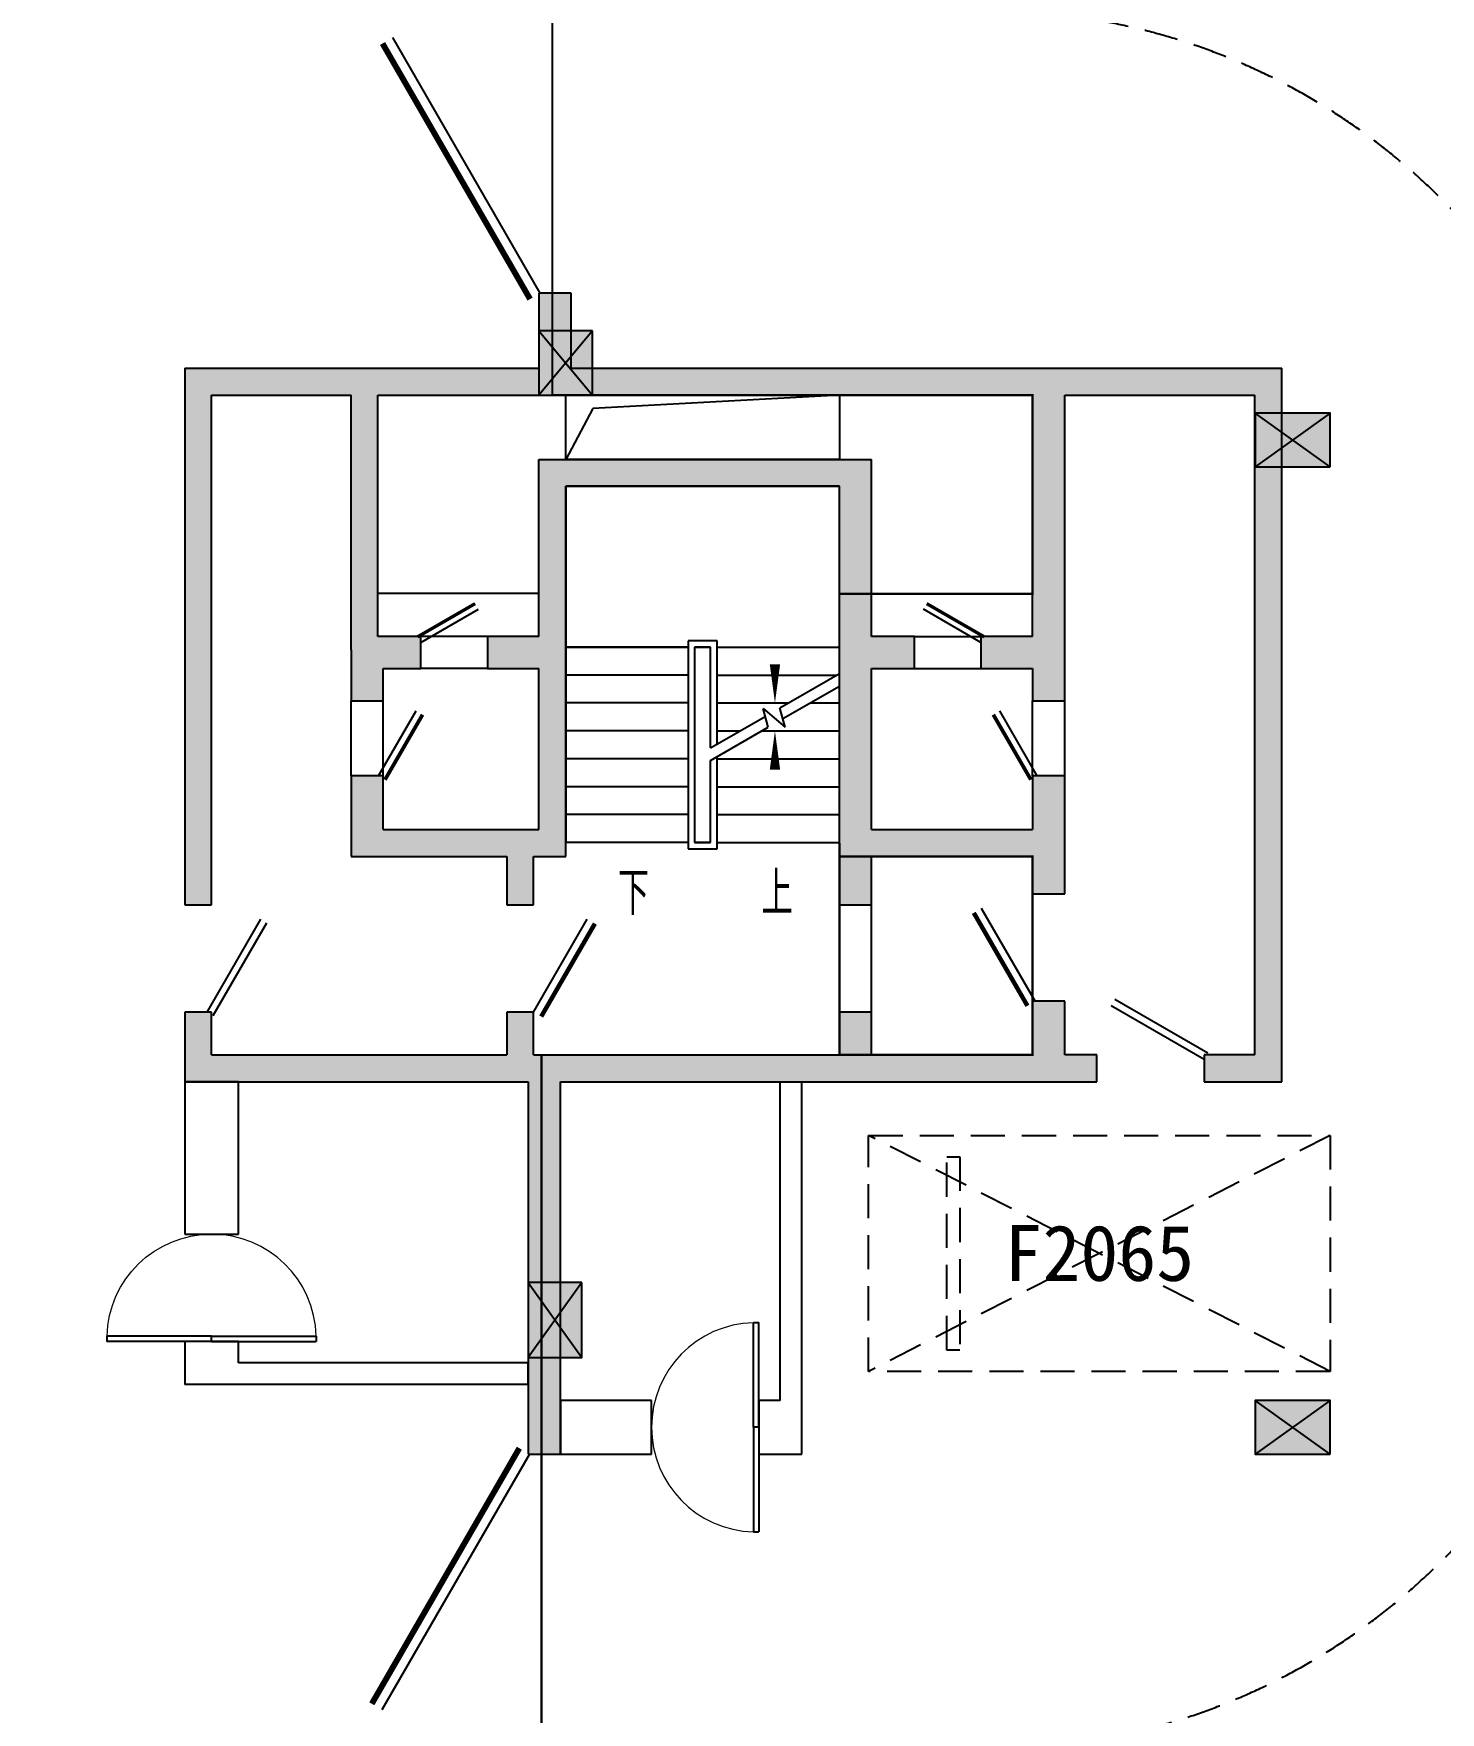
# Model space of a CAD drawing. Header units: millimetres. Extents: x 251690 to 518990, y -633409 to -276709.
# Drawn here: x 372691 to 385802, y -334357 to -318712 of the extents above; entities that cross this region are included whole.
import ezdxf
from ezdxf.enums import TextEntityAlignment as Align

# ---------------------------------------------------------------- set-up
doc = ezdxf.new("R2010")
doc.units = ezdxf.units.MM
doc.header["$LTSCALE"] = 100
for name, pattern in [('A6-DK-B2F$0$$0$HIDDEN2', [4.7625, 3.175, -1.5875]), ('A6-DK-B2F$0$HIDDEN2', [4.7625, 3.175, -1.5875]), ('A6-DK-renfang-B2F$0$DASHED', [19.05, 12.7, -6.35])]:
    doc.linetypes.add(name, pattern=pattern)
for name, color, linetype in [('A-DIMS-INSD', 3, 'Continuous'), ('A-TITLE', 222, 'Continuous'), ('A6-DK-B2F$0$$0$A-PRKG', 175, 'A6-DK-B2F$0$$0$HIDDEN2'), ('A6-DK-B2F$0$A-PRKG', 175, 'A6-DK-B2F$0$HIDDEN2'), ('A6-DK-B2F$0$A-TRACK', 77, 'A6-DK-B2F$0$HIDDEN2'), ('A6-DK-renfang-B2F$0$-ACO-LINE', 137, 'Continuous'), ('A6-DK-renfang-B2F$0$-ACO-TTLB', 153, 'Continuous'), ('A6-DK-renfang-B2F$0$A-DIMS-INSD', 3, 'Continuous'), ('A6-DK-renfang-B2F$0$DIM_SYMB', 3, 'Continuous'), ('A6-DK-renfang-B2F$0$PUB_HATCH', 8, 'Continuous'), ('A6-DK-renfang-B2F$0$PUB_TEXT', 3, 'Continuous'), ('A6-DK-renfang-B2F$0$STAIR', 2, 'Continuous'), ('A6-DK-renfang-B2F$0$WALL', 9, 'Continuous'), ('A6-DK-renfang-B2F$0$WALL-MOVE', 6, 'Continuous'), ('A6-DK-renfang-B2F$0$WINDOW', 4, 'Continuous'), ('A6-W-B2$0$S-WALL-S', 4, 'Continuous'), ('A6-W-B2-BH$0$S-HATCH-S', 252, 'Continuous'), ('xref(dwg引用图层)', 7, 'Continuous')]:
    doc.layers.add(name, color=color, linetype=linetype)
doc.layers.add('A6-W-B2$0$S-EDIT', color=241, linetype='Continuous', plot=False)
doc.styles.add('A6-DK-renfang-B2F$0$_TCH_DIM', font='SIMPLEX', dxfattribs={"bigfont": 'GBCBIG'})
doc.styles.add('华文细黑', font='STXIHEI.TTF')

# ---------------------------------------------------------------- blocks, each defined once
blk = doc.blocks.new('A6-W-B2$0$Z-1')
at = {"layer": 'A-DIMS-INSD'}
h = blk.add_hatch(color=252, dxfattribs=at)
h.dxf.hatch_style = 1
h.paths.add_polyline_path([(91833, 54651), (91833, 54151), (92533, 54151), (92533, 54651)])
at = {"layer": 'A6-W-B2$0$S-EDIT'}
for p, q in [((91833, 54151), (92533, 54651)), ((91833, 54651), (92533, 54151))]:
    blk.add_line(p, q, dxfattribs=at)
at = {"layer": 'A6-W-B2$0$S-WALL-S', "color": 0, "linetype": 'ByBlock', "lineweight": -2}
blk.add_lwpolyline([(91833, 54651), (91833, 54151), (92533, 54151), (92533, 54651), (91833, 54651)], dxfattribs=at)
blk = doc.blocks.new('A6-W-B2$0$Z-2')
at = {"layer": 'A-DIMS-INSD'}
h = blk.add_hatch(color=252, dxfattribs=at)
h.dxf.hatch_style = 1
h.paths.add_polyline_path([(73369, 44139), (72869, 44139), (72869, 43539), (73369, 43539)])
at = {"layer": 'A6-W-B2$0$S-EDIT'}
for p, q in [((72869, 44139), (73369, 43539)), ((73369, 44139), (72869, 43539))]:
    blk.add_line(p, q, dxfattribs=at)
at = {"layer": 'A6-W-B2$0$S-WALL-S', "color": 0, "linetype": 'ByBlock', "lineweight": -2}
blk.add_lwpolyline([(73369, 44139), (72869, 44139), (72869, 43539), (73369, 43539), (73369, 44139)], dxfattribs=at)
blk = doc.blocks.new('A6-W-B2', base_point=(85957, 40190))
at = {"layer": 'A6-W-B2$0$S-WALL-S'}
blk.add_blockref('A6-W-B2$0$Z-2', (90488, 274570), dxfattribs=at)
for p, rotation in [((262564, 372091), 180), ((109106, 401673, 0), 270), ((262564, 362891), 180)]:
    blk.add_blockref('A6-W-B2$0$Z-1', p, dxfattribs=dict(at, rotation=rotation))
blk = doc.blocks.new('A6-W-B2-BH', base_point=(85957, 40190))
at = {"layer": 'A6-W-B2-BH$0$S-HATCH-S'}
h = blk.add_hatch(color=256, dxfattribs=at)
h.dxf.hatch_style = 2
h.paths.add_polyline_path([(123802, 144405), (123302, 144405), (123302, 143905), (123802, 143905)], flags=0)
edge = h.paths.add_edge_path(flags=16)
edge.add_line((123302, 144405), (123802, 143905))
edge = h.paths.add_edge_path(flags=17)
edge.add_line((123802, 144405), (123302, 143905))
h.paths.add_polyline_path([(120402, 145695), (119902, 145695), (119902, 145195), (120402, 145195)], flags=0)
edge = h.paths.add_edge_path(flags=17)
edge.add_line((119902, 145695), (120402, 145195))
edge = h.paths.add_edge_path(flags=17)
edge.add_line((120402, 145695), (119902, 145195))
h.paths.add_polyline_path([(130007, 149890), (130507, 149890), (130507, 150490), (130007, 150490)])
edge = h.paths.add_edge_path(flags=16)
edge.add_line((130507, 149890), (130007, 150490))
edge = h.paths.add_edge_path(flags=17)
edge.add_line((130007, 149890), (130507, 150490))
h.paths.add_polyline_path([(124407, 149890), (124907, 149890), (124907, 150490), (124407, 150490)], flags=0)
edge = h.paths.add_edge_path(flags=17)
edge.add_line((124907, 149890), (124407, 150490))
edge = h.paths.add_edge_path(flags=17)
edge.add_line((124407, 149890), (124907, 150490))
h.paths.add_polyline_path([(118807, 149890), (119307, 149890), (119307, 150490), (118807, 150490)], flags=0)
edge = h.paths.add_edge_path(flags=17)
edge.add_line((119307, 149890), (118807, 150490))
edge = h.paths.add_edge_path(flags=17)
edge.add_line((118807, 149890), (119307, 150490))
h.paths.add_polyline_path([(112207, 149890), (112707, 149890), (112707, 150490), (112207, 150490)], flags=0)
edge = h.paths.add_edge_path(flags=17)
edge.add_line((112707, 149890), (112207, 150490))
edge = h.paths.add_edge_path(flags=17)
edge.add_line((112207, 149890), (112707, 150490))
h.paths.add_polyline_path([(108207, 149890), (108707, 149890), (108707, 150490), (108207, 150490)], flags=0)
edge = h.paths.add_edge_path(flags=17)
edge.add_line((108707, 149890), (108207, 150490))
edge = h.paths.add_edge_path(flags=17)
edge.add_line((108207, 149890), (108707, 150490))
h.paths.add_polyline_path([(100107, 149890), (100607, 149890), (100607, 150490), (100107, 150490)], flags=0)
edge = h.paths.add_edge_path(flags=17)
edge.add_line((100607, 149890), (100107, 150490))
edge = h.paths.add_edge_path(flags=17)
edge.add_line((100107, 149890), (100607, 150490))
h.paths.add_polyline_path([(130007, 145890), (130507, 145890), (130507, 146490), (130007, 146490)], flags=0)
edge = h.paths.add_edge_path(flags=17)
edge.add_line((130507, 145890), (130007, 146490))
edge = h.paths.add_edge_path(flags=17)
edge.add_line((130007, 145890), (130507, 146490))
h.paths.add_polyline_path([(129257, 140140), (129257, 140640), (128657, 140640), (128657, 140140)], flags=0)
edge = h.paths.add_edge_path(flags=17)
edge.add_line((129257, 140640), (128657, 140140))
edge = h.paths.add_edge_path(flags=17)
edge.add_line((129257, 140140), (128657, 140640))
h.paths.add_polyline_path([(129557, 133640), (129557, 134140), (128957, 134140), (128957, 133640)], flags=0)
edge = h.paths.add_edge_path(flags=17)
edge.add_line((129557, 134140), (128957, 133640))
edge = h.paths.add_edge_path(flags=17)
edge.add_line((129557, 133640), (128957, 134140))
h.paths.add_polyline_path([(130507, 158590), (130007, 158590), (130007, 157890), (130507, 157890)])
edge = h.paths.add_edge_path(flags=16)
edge.add_line((130007, 158590), (130507, 157890))
edge = h.paths.add_edge_path(flags=17)
edge.add_line((130507, 158590), (130007, 157890))
h.paths.add_polyline_path([(122407, 158590), (121907, 158590), (121907, 157890), (122407, 157890)])
edge = h.paths.add_edge_path(flags=16)
edge.add_line((121907, 158590), (122407, 157890))
edge = h.paths.add_edge_path(flags=17)
edge.add_line((122407, 158590), (121907, 157890))
h.paths.add_polyline_path([(114307, 158590), (113807, 158590), (113807, 157890), (114307, 157890)])
edge = h.paths.add_edge_path(flags=16)
edge.add_line((113807, 158590), (114307, 157890))
edge = h.paths.add_edge_path(flags=17)
edge.add_line((114307, 158590), (113807, 157890))
h.paths.add_polyline_path([(108707, 158590), (108207, 158590), (108207, 157890), (108707, 157890)])
edge = h.paths.add_edge_path(flags=16)
edge.add_line((108207, 158590), (108707, 157890))
edge = h.paths.add_edge_path(flags=17)
edge.add_line((108707, 158590), (108207, 157890))
h.paths.add_polyline_path([(103107, 158590), (102607, 158590), (102607, 157890), (103107, 157890)])
edge = h.paths.add_edge_path(flags=16)
edge.add_line((102607, 158590), (103107, 157890))
edge = h.paths.add_edge_path(flags=17)
edge.add_line((103107, 158590), (102607, 157890))
h.paths.add_polyline_path([(103107, 178340), (102607, 178340), (102607, 177640), (103107, 177640)])
edge = h.paths.add_edge_path(flags=16)
edge.add_line((102607, 178340), (103107, 177640))
edge = h.paths.add_edge_path(flags=17)
edge.add_line((103107, 178340), (102607, 177640))
h.paths.add_polyline_path([(130507, 167890), (129907, 167890), (129907, 167190), (130507, 167190)], flags=0)
edge = h.paths.add_edge_path(flags=16)
edge.add_line((129907, 167890), (130507, 167190))
edge = h.paths.add_edge_path(flags=17)
edge.add_line((130507, 167890), (129907, 167190))
h.paths.add_polyline_path([(122407, 167890), (121807, 167890), (121807, 167190), (122407, 167190)], flags=0)
edge = h.paths.add_edge_path()
edge.add_line((121807, 167890), (122407, 167190))
edge = h.paths.add_edge_path(flags=16)
edge.add_line((122407, 167890), (121807, 167190))
h.paths.add_polyline_path([(130507, 178340), (130007, 178340), (130007, 177640), (130507, 177640)])
edge = h.paths.add_edge_path(flags=16)
edge.add_line((130007, 178340), (130507, 177640))
edge = h.paths.add_edge_path(flags=17)
edge.add_line((130507, 178340), (130007, 177640))
h.paths.add_polyline_path([(122407, 178340), (121907, 178340), (121907, 177640), (122407, 177640)])
edge = h.paths.add_edge_path(flags=16)
edge.add_line((121907, 178340), (122407, 177640))
edge = h.paths.add_edge_path(flags=17)
edge.add_line((122407, 178340), (121907, 177640))
h.paths.add_polyline_path([(130007, 185690), (130507, 185690), (130507, 186290), (130007, 186290)], flags=0)
edge = h.paths.add_edge_path(flags=17)
edge.add_line((130507, 185690), (130007, 186290))
edge = h.paths.add_edge_path(flags=17)
edge.add_line((130007, 185690), (130507, 186290))
h.paths.add_polyline_path([(121907, 185677), (122407, 185677), (122407, 186277), (121907, 186277)], flags=0)
edge = h.paths.add_edge_path(flags=17)
edge.add_line((122407, 185677), (121907, 186277))
edge = h.paths.add_edge_path(flags=17)
edge.add_line((121907, 185677), (122407, 186277))
h.paths.add_polyline_path([(115107, 185690), (115607, 185690), (115607, 186290), (115107, 186290)], flags=0)
edge = h.paths.add_edge_path(flags=16)
edge.add_line((115607, 185690), (115107, 186290))
edge = h.paths.add_edge_path(flags=17)
edge.add_line((115107, 185690), (115607, 186290))
h.paths.add_polyline_path([(108207, 185690), (108707, 185690), (108707, 186290), (108207, 186290)], flags=0)
edge = h.paths.add_edge_path(flags=16)
edge.add_line((108707, 185690), (108207, 186290))
edge = h.paths.add_edge_path(flags=17)
edge.add_line((108207, 185690), (108707, 186290))
h.paths.add_polyline_path([(101507, 185690), (102007, 185690), (102007, 186290), (101507, 186290)], flags=0)
edge = h.paths.add_edge_path(flags=16)
edge.add_line((102007, 185690), (101507, 186290))
edge = h.paths.add_edge_path(flags=17)
edge.add_line((101507, 185690), (102007, 186290))
h.paths.add_polyline_path([(113807, 177690), (114307, 177690), (114307, 178290), (113807, 178290)], flags=0)
edge = h.paths.add_edge_path(flags=17)
edge.add_line((114307, 177690), (113807, 178290))
edge = h.paths.add_edge_path(flags=17)
edge.add_line((113807, 177690), (114307, 178290))
h.paths.add_polyline_path([(108207, 177690), (108707, 177690), (108707, 178290), (108207, 178290)])
edge = h.paths.add_edge_path(flags=16)
edge.add_line((108707, 177690), (108207, 178290))
edge = h.paths.add_edge_path(flags=17)
edge.add_line((108207, 177690), (108707, 178290))
h.paths.add_polyline_path([(130507, 174340), (130007, 174340), (130007, 173640), (130507, 173640)])
edge = h.paths.add_edge_path(flags=16)
edge.add_line((130007, 174340), (130507, 173640))
edge = h.paths.add_edge_path(flags=17)
edge.add_line((130507, 174340), (130007, 173640))
h.paths.add_polyline_path([(122407, 174340), (121907, 174340), (121907, 173640), (122407, 173640)])
edge = h.paths.add_edge_path(flags=16)
edge.add_line((121907, 174340), (122407, 173640))
edge = h.paths.add_edge_path(flags=17)
edge.add_line((122407, 174340), (121907, 173640))
h.paths.add_polyline_path([(114307, 174340), (113807, 174340), (113807, 173640), (114307, 173640)])
edge = h.paths.add_edge_path(flags=16)
edge.add_line((113807, 174340), (114307, 173640))
edge = h.paths.add_edge_path(flags=17)
edge.add_line((114307, 174340), (113807, 173640))
h.paths.add_polyline_path([(108707, 174340), (108207, 174340), (108207, 173640), (108707, 173640)])
edge = h.paths.add_edge_path(flags=16)
edge.add_line((108207, 174340), (108707, 173640))
edge = h.paths.add_edge_path(flags=17)
edge.add_line((108707, 174340), (108207, 173640))
h.paths.add_polyline_path([(103107, 174340), (102607, 174340), (102607, 173640), (103107, 173640)])
edge = h.paths.add_edge_path(flags=16)
edge.add_line((102607, 174340), (103107, 173640))
edge = h.paths.add_edge_path(flags=17)
edge.add_line((103107, 174340), (102607, 173640))
h.paths.add_polyline_path([(114307, 167890), (113807, 167890), (113807, 167190), (114307, 167190)])
edge = h.paths.add_edge_path(flags=0)
edge.add_line((113807, 167890), (114307, 167190))
edge = h.paths.add_edge_path(flags=16)
edge.add_line((114307, 167890), (113807, 167190))
h.paths.add_polyline_path([(108707, 167890), (108207, 167890), (108207, 167190), (108707, 167190)])
edge = h.paths.add_edge_path(flags=0)
edge.add_line((108207, 167890), (108707, 167190))
edge = h.paths.add_edge_path(flags=16)
edge.add_line((108707, 167890), (108207, 167190))
h.paths.add_polyline_path([(103107, 167890), (102607, 167890), (102607, 167190), (103107, 167190)])
edge = h.paths.add_edge_path(flags=0)
edge.add_line((102607, 167890), (103107, 167190))
edge = h.paths.add_edge_path(flags=16)
edge.add_line((103107, 167890), (102607, 167190))
h.paths.add_polyline_path([(122637, 198005), (122137, 198005), (122137, 197505), (122637, 197505)])
edge = h.paths.add_edge_path(flags=16)
edge.add_line((122137, 198005), (122637, 197505))
edge = h.paths.add_edge_path(flags=17)
edge.add_line((122637, 198005), (122137, 197505))
h.paths.add_polyline_path([(123387, 190765), (122887, 190765), (122887, 190265), (123387, 190265)])
edge = h.paths.add_edge_path(flags=16)
edge.add_line((122887, 190765), (123387, 190265))
edge = h.paths.add_edge_path(flags=17)
edge.add_line((123387, 190765), (122887, 190265))
h.paths.add_polyline_path([(116527, 189915), (116027, 189915), (116027, 189415), (116527, 189415)])
edge = h.paths.add_edge_path(flags=16)
edge.add_line((116027, 189915), (116527, 189415))
edge = h.paths.add_edge_path(flags=17)
edge.add_line((116527, 189915), (116027, 189415))
h.paths.add_polyline_path([(130507, 191590), (130007, 191590), (130007, 190890), (130507, 190890)])
edge = h.paths.add_edge_path(flags=16)
edge.add_line((130007, 191590), (130507, 190890))
edge = h.paths.add_edge_path(flags=17)
edge.add_line((130507, 191590), (130007, 190890))
h.paths.add_polyline_path([(113447, 202315), (112947, 202315), (112947, 201815), (113447, 201815)])
edge = h.paths.add_edge_path(flags=16)
edge.add_line((112947, 202315), (113447, 201815))
edge = h.paths.add_edge_path(flags=17)
edge.add_line((113447, 202315), (112947, 201815))
h.paths.add_polyline_path([(99107, 202090), (99607, 202090), (99607, 202690), (99107, 202690)])
edge = h.paths.add_edge_path(flags=16)
edge.add_line((99607, 202090), (99107, 202690))
edge = h.paths.add_edge_path(flags=17)
edge.add_line((99107, 202090), (99607, 202690))
h.paths.add_polyline_path([(107557, 202090), (108057, 202090), (108057, 202690), (107557, 202690)])
edge = h.paths.add_edge_path(flags=16)
edge.add_line((108057, 202090), (107557, 202690))
edge = h.paths.add_edge_path(flags=17)
edge.add_line((107557, 202090), (108057, 202690))
h.paths.add_polyline_path([(97807, 209090), (97807, 209590), (97107, 209590), (97107, 209090)], flags=0)
edge = h.paths.add_edge_path(flags=16)
edge.add_line((97807, 209590), (97107, 209090))
edge = h.paths.add_edge_path(flags=17)
edge.add_line((97807, 209090), (97107, 209590))
h.paths.add_polyline_path([(105807, 209090), (105807, 209590), (105107, 209590), (105107, 209090)], flags=0)
edge = h.paths.add_edge_path(flags=16)
edge.add_line((105807, 209590), (105107, 209090))
edge = h.paths.add_edge_path(flags=17)
edge.add_line((105807, 209090), (105107, 209590))
h.paths.add_polyline_path([(113907, 209090), (113907, 209590), (113207, 209590), (113207, 209090)], flags=0)
edge = h.paths.add_edge_path(flags=16)
edge.add_line((113907, 209590), (113207, 209090))
edge = h.paths.add_edge_path(flags=17)
edge.add_line((113907, 209090), (113207, 209590))
h.paths.add_polyline_path([(130007, 209090), (130007, 209590), (129307, 209590), (129307, 209090)], flags=0)
edge = h.paths.add_edge_path(flags=17)
edge.add_line((130007, 209590), (129307, 209090))
edge = h.paths.add_edge_path(flags=17)
edge.add_line((130007, 209090), (129307, 209590))
h.paths.add_polyline_path([(121907, 209090), (121907, 209590), (121207, 209590), (121207, 209090)], flags=0)
edge = h.paths.add_edge_path(flags=16)
edge.add_line((121907, 209590), (121207, 209090))
edge = h.paths.add_edge_path(flags=17)
edge.add_line((121907, 209090), (121207, 209590))
h.paths.add_polyline_path([(121907, 200990), (121907, 201490), (121207, 201490), (121207, 200990)], flags=0)
edge = h.paths.add_edge_path(flags=16)
edge.add_line((121907, 201490), (121207, 200990))
edge = h.paths.add_edge_path(flags=17)
edge.add_line((121907, 200990), (121207, 201490))
h.paths.add_polyline_path([(130007, 200990), (130007, 201490), (129307, 201490), (129307, 200990)], flags=0)
edge = h.paths.add_edge_path(flags=17)
edge.add_line((130007, 201490), (129307, 200990))
edge = h.paths.add_edge_path(flags=17)
edge.add_line((130007, 200990), (129307, 201490))
h.paths.add_polyline_path([(97807, 225290), (97807, 225790), (97107, 225790), (97107, 225290)], flags=0)
edge = h.paths.add_edge_path(flags=16)
edge.add_line((97807, 225790), (97107, 225290))
edge = h.paths.add_edge_path(flags=17)
edge.add_line((97807, 225290), (97107, 225790))
h.paths.add_polyline_path([(105807, 225290), (105807, 225790), (105107, 225790), (105107, 225290)], flags=0)
edge = h.paths.add_edge_path(flags=16)
edge.add_line((105807, 225790), (105107, 225290))
edge = h.paths.add_edge_path(flags=17)
edge.add_line((105807, 225290), (105107, 225790))
h.paths.add_polyline_path([(113907, 225290), (113907, 225790), (113207, 225790), (113207, 225290)], flags=0)
edge = h.paths.add_edge_path(flags=16)
edge.add_line((113907, 225790), (113207, 225290))
edge = h.paths.add_edge_path(flags=17)
edge.add_line((113907, 225290), (113207, 225790))
h.paths.add_polyline_path([(130007, 225290), (130007, 225790), (129307, 225790), (129307, 225290)], flags=0)
edge = h.paths.add_edge_path(flags=17)
edge.add_line((130007, 225790), (129307, 225290))
edge = h.paths.add_edge_path(flags=17)
edge.add_line((130007, 225290), (129307, 225790))
h.paths.add_polyline_path([(121907, 225290), (121907, 225790), (121207, 225790), (121207, 225290)], flags=0)
edge = h.paths.add_edge_path(flags=16)
edge.add_line((121907, 225790), (121207, 225290))
edge = h.paths.add_edge_path(flags=17)
edge.add_line((121907, 225290), (121207, 225790))
h.paths.add_polyline_path([(97807, 217190), (97807, 217690), (97107, 217690), (97107, 217190)], flags=0)
edge = h.paths.add_edge_path(flags=16)
edge.add_line((97807, 217690), (97107, 217190))
edge = h.paths.add_edge_path(flags=17)
edge.add_line((97807, 217190), (97107, 217690))
h.paths.add_polyline_path([(105807, 217190), (105807, 217690), (105107, 217690), (105107, 217190)], flags=0)
edge = h.paths.add_edge_path(flags=16)
edge.add_line((105807, 217690), (105107, 217190))
edge = h.paths.add_edge_path(flags=17)
edge.add_line((105807, 217190), (105107, 217690))
h.paths.add_polyline_path([(113907, 217190), (113907, 217690), (113207, 217690), (113207, 217190)], flags=0)
edge = h.paths.add_edge_path(flags=17)
edge.add_line((113907, 217690), (113207, 217190))
edge = h.paths.add_edge_path(flags=17)
edge.add_line((113907, 217190), (113207, 217690))
h.paths.add_polyline_path([(130007, 217190), (130007, 217690), (129307, 217690), (129307, 217190)], flags=0)
edge = h.paths.add_edge_path(flags=17)
edge.add_line((130007, 217690), (129307, 217190))
edge = h.paths.add_edge_path(flags=17)
edge.add_line((130007, 217190), (129307, 217690))
h.paths.add_polyline_path([(121907, 217190), (121907, 217690), (121207, 217690), (121207, 217190)], flags=0)
edge = h.paths.add_edge_path(flags=16)
edge.add_line((121907, 217690), (121207, 217190))
edge = h.paths.add_edge_path(flags=17)
edge.add_line((121907, 217190), (121207, 217690))
h.paths.add_polyline_path([(122792, 241345), (122292, 241345), (122292, 240845), (122792, 240845)], flags=0)
edge = h.paths.add_edge_path(flags=16)
edge.add_line((122292, 241345), (122792, 240845))
edge = h.paths.add_edge_path(flags=17)
edge.add_line((122792, 241345), (122292, 240845))
h.paths.add_polyline_path([(113042, 241345), (112542, 241345), (112542, 240845), (113042, 240845)], flags=0)
edge = h.paths.add_edge_path(flags=16)
edge.add_line((112542, 241345), (113042, 240845))
edge = h.paths.add_edge_path(flags=17)
edge.add_line((113042, 241345), (112542, 240845))
h.paths.add_polyline_path([(106162, 241345), (105662, 241345), (105662, 240845), (106162, 240845)], flags=0)
edge = h.paths.add_edge_path(flags=16)
edge.add_line((105662, 241345), (106162, 240845))
edge = h.paths.add_edge_path(flags=17)
edge.add_line((106162, 241345), (105662, 240845))
h.paths.add_polyline_path([(96412, 241345), (95912, 241345), (95912, 240845), (96412, 240845)], flags=0)
edge = h.paths.add_edge_path(flags=16)
edge.add_line((95912, 241345), (96412, 240845))
edge = h.paths.add_edge_path(flags=17)
edge.add_line((96412, 241345), (95912, 240845))
h.paths.add_polyline_path([(97807, 233390), (97807, 233890), (97107, 233890), (97107, 233390)], flags=0)
edge = h.paths.add_edge_path(flags=16)
edge.add_line((97807, 233890), (97107, 233390))
edge = h.paths.add_edge_path(flags=17)
edge.add_line((97807, 233390), (97107, 233890))
h.paths.add_polyline_path([(105807, 233390), (105807, 233890), (105107, 233890), (105107, 233390)], flags=0)
edge = h.paths.add_edge_path(flags=16)
edge.add_line((105807, 233890), (105107, 233390))
edge = h.paths.add_edge_path(flags=17)
edge.add_line((105807, 233390), (105107, 233890))
h.paths.add_polyline_path([(113907, 233390), (113907, 233890), (113207, 233890), (113207, 233390)], flags=0)
edge = h.paths.add_edge_path(flags=16)
edge.add_line((113907, 233890), (113207, 233390))
edge = h.paths.add_edge_path(flags=17)
edge.add_line((113907, 233390), (113207, 233890))
h.paths.add_polyline_path([(121907, 233390), (121907, 233890), (121207, 233890), (121207, 233390)], flags=0)
edge = h.paths.add_edge_path(flags=17)
edge.add_line((121907, 233890), (121207, 233390))
edge = h.paths.add_edge_path(flags=17)
edge.add_line((121907, 233390), (121207, 233890))
h.paths.add_polyline_path([(129653, 245275), (129153, 245275), (129153, 244775), (129653, 244775)], flags=0)
edge = h.paths.add_edge_path(flags=17)
edge.add_line((129153, 245275), (129653, 244775))
edge = h.paths.add_edge_path(flags=17)
edge.add_line((129653, 245275), (129153, 244775))
h.paths.add_polyline_path([(129657, 241345), (129157, 241345), (129157, 240845), (129657, 240845)], flags=0)
edge = h.paths.add_edge_path(flags=16)
edge.add_line((129157, 241345), (129657, 240845))
edge = h.paths.add_edge_path(flags=17)
edge.add_line((129657, 241345), (129157, 240845))
h.paths.add_polyline_path([(130007, 233390), (130007, 233890), (129307, 233890), (129307, 233390)])
edge = h.paths.add_edge_path(flags=16)
edge.add_line((130007, 233890), (129307, 233390))
edge = h.paths.add_edge_path(flags=17)
edge.add_line((130007, 233390), (129307, 233890))
h.paths.add_polyline_path([(152807, 231740), (153307, 231740), (153307, 232340), (152807, 232340)])
edge = h.paths.add_edge_path(flags=16)
edge.add_line((153307, 231740), (152807, 232340))
edge = h.paths.add_edge_path(flags=17)
edge.add_line((152807, 231740), (153307, 232340))
h.paths.add_polyline_path([(136107, 250920), (136107, 251420), (135507, 251420), (135507, 250920)])
edge = h.paths.add_edge_path(flags=16)
edge.add_line((136107, 251420), (135507, 250920))
edge = h.paths.add_edge_path(flags=17)
edge.add_line((136107, 250920), (135507, 251420))
h.paths.add_polyline_path([(126217, 308740), (125717, 308740), (125717, 308240), (126217, 308240)])
edge = h.paths.add_edge_path(flags=16)
edge.add_line((125717, 308740), (126217, 308240))
edge = h.paths.add_edge_path(flags=17)
edge.add_line((126217, 308740), (125717, 308240))
h.paths.add_polyline_path([(128007, 313090), (128007, 313590), (127407, 313590), (127407, 313090)], flags=0)
edge = h.paths.add_edge_path(flags=17)
edge.add_line((128007, 313590), (127407, 313090))
edge = h.paths.add_edge_path(flags=17)
edge.add_line((128007, 313090), (127407, 313590))
h.paths.add_polyline_path([(119807, 317940), (119307, 317940), (119307, 317440), (119807, 317440)])
edge = h.paths.add_edge_path(flags=16)
edge.add_line((119307, 317940), (119807, 317440))
edge = h.paths.add_edge_path(flags=17)
edge.add_line((119807, 317940), (119307, 317440))
h.paths.add_polyline_path([(119807, 325940), (119307, 325940), (119307, 325440), (119807, 325440)])
edge = h.paths.add_edge_path(flags=16)
edge.add_line((119307, 325940), (119807, 325440))
edge = h.paths.add_edge_path(flags=17)
edge.add_line((119807, 325940), (119307, 325440))
h.paths.add_polyline_path([(213007, 326040), (212507, 326040), (212507, 325340), (213007, 325340)])
edge = h.paths.add_edge_path(flags=16)
edge.add_line((212507, 326040), (213007, 325340))
edge = h.paths.add_edge_path(flags=17)
edge.add_line((213007, 326040), (212507, 325340))
h.paths.add_polyline_path([(213007, 303640), (212507, 303640), (212507, 303040), (213007, 303040)])
edge = h.paths.add_edge_path(flags=16)
edge.add_line((212507, 303640), (213007, 303040))
edge = h.paths.add_edge_path(flags=17)
edge.add_line((213007, 303640), (212507, 303040))
h.paths.add_polyline_path([(213007, 307840), (212507, 307840), (212507, 307240), (213007, 307240)])
edge = h.paths.add_edge_path(flags=16)
edge.add_line((212507, 307840), (213007, 307240))
edge = h.paths.add_edge_path(flags=17)
edge.add_line((213007, 307840), (212507, 307240))
h.paths.add_polyline_path([(213007, 313940), (212507, 313940), (212507, 313340), (213007, 313340)])
edge = h.paths.add_edge_path(flags=16)
edge.add_line((212507, 313940), (213007, 313340))
edge = h.paths.add_edge_path(flags=17)
edge.add_line((213007, 313940), (212507, 313340))
h.paths.add_polyline_path([(213007, 317990), (212507, 317990), (212507, 317390), (213007, 317390)])
edge = h.paths.add_edge_path(flags=16)
edge.add_line((212507, 317990), (213007, 317390))
edge = h.paths.add_edge_path(flags=17)
edge.add_line((213007, 317990), (212507, 317390))
h.paths.add_polyline_path([(261057, 221800), (260557, 221800), (260557, 221300), (261057, 221300)])
edge = h.paths.add_edge_path(flags=16)
edge.add_line((260557, 221800), (261057, 221300))
edge = h.paths.add_edge_path(flags=17)
edge.add_line((261057, 221800), (260557, 221300))
h.paths.add_polyline_path([(261057, 217640), (260557, 217640), (260557, 217140), (261057, 217140)])
edge = h.paths.add_edge_path(flags=16)
edge.add_line((260557, 217640), (261057, 217140))
edge = h.paths.add_edge_path(flags=17)
edge.add_line((261057, 217640), (260557, 217140))
h.paths.add_polyline_path([(261057, 209640), (260557, 209640), (260557, 209140), (261057, 209140)])
edge = h.paths.add_edge_path(flags=16)
edge.add_line((260557, 209640), (261057, 209140))
edge = h.paths.add_edge_path(flags=17)
edge.add_line((261057, 209640), (260557, 209140))
h.paths.add_polyline_path([(207207, 145540), (207707, 145540), (207707, 146140), (207207, 146140)])
edge = h.paths.add_edge_path(flags=16)
edge.add_line((207707, 145540), (207207, 146140))
edge = h.paths.add_edge_path(flags=17)
edge.add_line((207207, 145540), (207707, 146140))
h.paths.add_polyline_path([(199807, 145540), (200307, 145540), (200307, 146140), (199807, 146140)])
edge = h.paths.add_edge_path(flags=16)
edge.add_line((200307, 145540), (199807, 146140))
edge = h.paths.add_edge_path(flags=17)
edge.add_line((199807, 145540), (200307, 146140))
h.paths.add_polyline_path([(191607, 145540), (192107, 145540), (192107, 146140), (191607, 146140)])
edge = h.paths.add_edge_path(flags=16)
edge.add_line((192107, 145540), (191607, 146140))
edge = h.paths.add_edge_path(flags=17)
edge.add_line((191607, 145540), (192107, 146140))
h.paths.add_polyline_path([(183407, 145540), (183907, 145540), (183907, 146140), (183407, 146140)])
edge = h.paths.add_edge_path(flags=16)
edge.add_line((183907, 145540), (183407, 146140))
edge = h.paths.add_edge_path(flags=17)
edge.add_line((183407, 145540), (183907, 146140))
h.paths.add_polyline_path([(220507, 146140), (220007, 146140), (220007, 145640), (220507, 145640)])
edge = h.paths.add_edge_path(flags=16)
edge.add_line((220007, 146140), (220507, 145640))
edge = h.paths.add_edge_path(flags=17)
edge.add_line((220507, 146140), (220007, 145640))
h.paths.add_polyline_path([(220507, 150440), (220007, 150440), (220007, 149940), (220507, 149940)])
edge = h.paths.add_edge_path(flags=16)
edge.add_line((220007, 150440), (220507, 149940))
edge = h.paths.add_edge_path(flags=17)
edge.add_line((220507, 150440), (220007, 149940))
h.paths.add_polyline_path([(260707, 127440), (260207, 127440), (260207, 126940), (260707, 126940)])
edge = h.paths.add_edge_path(flags=16)
edge.add_line((260207, 127440), (260707, 126940))
edge = h.paths.add_edge_path(flags=17)
edge.add_line((260707, 127440), (260207, 126940))
h.paths.add_polyline_path([(260707, 119540), (260207, 119540), (260207, 119040), (260707, 119040)])
edge = h.paths.add_edge_path(flags=16)
edge.add_line((260207, 119540), (260707, 119040))
edge = h.paths.add_edge_path(flags=17)
edge.add_line((260707, 119540), (260207, 119040))
h.paths.add_polyline_path([(260707, 111440), (260207, 111440), (260207, 110940), (260707, 110940)])
edge = h.paths.add_edge_path(flags=16)
edge.add_line((260207, 111440), (260707, 110940))
edge = h.paths.add_edge_path(flags=17)
edge.add_line((260707, 111440), (260207, 110940))
h.paths.add_polyline_path([(260707, 101920), (260207, 101920), (260207, 101420), (260707, 101420)])
edge = h.paths.add_edge_path(flags=16)
edge.add_line((260207, 101920), (260707, 101420))
edge = h.paths.add_edge_path(flags=17)
edge.add_line((260707, 101920), (260207, 101420))
h.paths.add_polyline_path([(227657, 96520), (227157, 96520), (227157, 95820), (227657, 95820)])
edge = h.paths.add_edge_path(flags=16)
edge.add_line((227157, 96520), (227657, 95820))
edge = h.paths.add_edge_path(flags=17)
edge.add_line((227657, 96520), (227157, 95820))
edge = h.paths.add_edge_path()
edge.add_line((92957, 202065), (92957, 240845))
edge.add_line((92957, 240845), (93307, 240845))
edge.add_line((93307, 240845), (93307, 202065))
edge.add_line((93307, 202065), (93007, 202065))
blk = doc.blocks.new('A6-DK-renfang-B2F$0$fecrfpmmt212')
at = {"layer": 'A6-DK-renfang-B2F$0$PUB_HATCH'}
for points in [[(1020463, -674817), (1020463, -674118), (1020163, -674118), (1020163, -674817), (1020305, -674901)], [(1016863, -674817), (1017113, -675067), (1018413, -675067), (1018538, -674984), (1018538, -674817)], [(1018538, -674984), (1018663, -675067), (1020288, -675067), (1020305, -674901), (1020163, -674817), (1018538, -674817)], [(1020305, -674901), (1020288, -675067), (1024763, -675067), (1024905, -674984), (1024888, -674817), (1020463, -674817)], [(1024905, -674984), (1025063, -675067), (1026836, -675067), (1027086, -674817), (1024888, -674817)], [(1020247, -677459), (1020413, -677442), (1020413, -675917), (1020163, -675667), (1020163, -677317)], [(1020163, -675667), (1020413, -675917), (1022963, -675917), (1023263, -675667)], [(1023163, -677476), (1023263, -677317), (1023263, -675667), (1022963, -675917), (1022963, -677492)], [(1020163, -679117), (1020413, -679367), (1020413, -677442), (1020247, -677459), (1020163, -677617)], [(1023163, -679242), (1023263, -679117), (1023263, -677617), (1023163, -677476), (1022963, -677492), (1022963, -679242)], [(1019863, -679367), (1019863, -679817), (1020113, -679817), (1020113, -679367), (1019988, -679284)], [(1022963, -679242), (1022963, -679818), (1023263, -679818), (1023263, -679367), (1023163, -679242)], [(1020113, -681217), (1020113, -680817), (1019863, -680817), (1019863, -681217), (1019988, -681301)], [(1023263, -681217), (1023263, -680818), (1022963, -680818), (1022963, -681217), (1023105, -681301)], [(1017113, -681217), (1016863, -681467), (1019988, -681467), (1019988, -681301), (1019863, -681217)], [(1019988, -681301), (1019988, -681467), (1020063, -681467), (1020205, -681384), (1020188, -681217), (1020113, -681217)], [(1020205, -681384), (1020363, -681467), (1023088, -681467), (1023105, -681301), (1022963, -681217), (1020188, -681217)], [(1023105, -681301), (1023088, -681467), (1024888, -681467), (1024905, -681301), (1024763, -681217), (1023263, -681217)], [(1024888, -681467), (1025363, -681467), (1025363, -681217), (1025063, -681217), (1024905, -681301)], [(1026836, -681217), (1026363, -681217), (1026363, -681467), (1027086, -681467)], [(1020063, -681467), (1020063, -684937), (1020363, -684937), (1020363, -681467), (1020205, -681384)]]:
    blk.add_hatch(color=256, dxfattribs=at).paths.add_polyline_path(points)
at = {"layer": 'A6-DK-renfang-B2F$0$PUB_HATCH', "linetype": 'ByBlock'}
for points in [[(1016863, -674817), (1016863, -679817), (1017113, -679817), (1017113, -675067)], [(1026836, -681217), (1027086, -681467), (1027086, -674817), (1026836, -675067)], [(1018597, -677459), (1018663, -677317), (1018663, -675067), (1018538, -674984), (1018413, -675067), (1018413, -677442)], [(1024863, -677476), (1025063, -677492), (1025063, -675067), (1024905, -674984), (1024763, -675067), (1024763, -677317)], [(1018413, -677442), (1018413, -677917), (1018713, -677917), (1018713, -677617), (1018597, -677459)], [(1018713, -677617), (1019063, -677617), (1019063, -677317), (1018663, -677317), (1018597, -677459)], [(1020163, -677317), (1019683, -677317), (1019683, -677617), (1020163, -677617), (1020247, -677459)], [(1023263, -677617), (1023663, -677617), (1023663, -677317), (1023263, -677317), (1023163, -677476)], [(1024763, -677317), (1024283, -677317), (1024283, -677617), (1024763, -677617), (1024863, -677476)], [(1024763, -677617), (1024763, -677917), (1025063, -677917), (1025063, -677492), (1024863, -677476)], [(1018713, -679117), (1018713, -678617), (1018413, -678617), (1018413, -679367)], [(1025063, -679242), (1025063, -678617), (1024763, -678617), (1024763, -679117), (1024863, -679242)], [(1018713, -679117), (1018413, -679367), (1019863, -679367), (1019988, -679284), (1019988, -679117)], [(1019988, -679284), (1020113, -679367), (1020413, -679367), (1020163, -679117), (1019988, -679117)], [(1023163, -679242), (1023263, -679367), (1024763, -679367), (1024863, -679242), (1024763, -679117), (1023263, -679117)], [(1024763, -679367), (1024763, -679717), (1025063, -679717), (1025063, -679242), (1024863, -679242)], [(1025063, -681217), (1025063, -680717), (1024763, -680717), (1024763, -681217), (1024905, -681301)], [(1017113, -681217), (1017113, -680817), (1016863, -680817), (1016863, -681467)]]:
    blk.add_hatch(color=256, dxfattribs=at).paths.add_polyline_path(points)
at = {"color": 0}
for p, q in [((1020176, -674118), (1018801, -671736)), ((1018668, -678617), (1019018, -678011)), ((1024808, -678617), (1024458, -678011)), ((1017072, -680817), (1017572, -679951)), ((1020113, -680817), (1020613, -679951)), ((1024788, -680717), (1024288, -679851)), ((1017129, -680851), (1017629, -679985)), ((1020076, -684937), (1018701, -687319))]:
    blk.add_line(p, q, dxfattribs=at)
at = {"color": 0, "extrusion": (0, 0, -1)}
for p, q in [((1019063, -677374), (1019600, -677064)), ((1024283, -677374), (1023746, -677064)), ((1026397, -681201), (1025531, -680701)), ((1026363, -681259), (1025497, -680759))]:
    blk.add_line(p, q, dxfattribs=at)
for p, q in [((1022163, -683712), (1022213, -683712)), ((1022163, -684687), (1022163, -683712)), ((1022213, -684687), (1022213, -683712)), ((1017113, -683887), (1017113, -683837)), ((1017113, -683837), (1018088, -683837)), ((1018088, -683837), (1018088, -683887)), ((1017113, -683887), (1018088, -683887)), ((1022213, -684687), (1022163, -684687)), ((1022213, -684687), (1022163, -684687)), ((1022163, -684687), (1022163, -685662)), ((1022213, -684687), (1022213, -685662)), ((1022163, -685662), (1022213, -685662))]:
    blk.add_line(p, q)
at = {"extrusion": (0, 0, -1)}
for p, q in [((1016138, -683837), (1016138, -683887)), ((1017113, -683837), (1016138, -683837)), ((1017113, -683887), (1017113, -683837)), ((1017113, -683887), (1016138, -683887))]:
    blk.add_line(p, q, dxfattribs=at)
at = {"color": 0}
for points, const_width in [([(1020081, -674173), (1018706, -671791)], 55), ([(1018729, -678652), (1019079, -678046)], 35), ([(1024748, -678652), (1024398, -678046)], 35), ([(1024716, -680759), (1024216, -679893)], 41.7), ([(1020185, -680859), (1020685, -679993)], 41.7), ([(1019981, -684882), (1018606, -687264)], 55)]:
    blk.add_lwpolyline(points, dxfattribs=dict(at, const_width=const_width))
at = {"color": 0, "extrusion": (0, 0, -1), "const_width": 31}
for points in [[(-1019032, -677321), (-1019569, -677011)], [(-1024314, -677321), (-1023777, -677011)]]:
    blk.add_lwpolyline(points, dxfattribs=at)
at = {"lineweight": 13, "extrusion": (0, 0, -1)}
blk.add_arc((-1017113, -683862), 975, 1.4693, 90, dxfattribs=at)
at = {"lineweight": 13}
for centre, start, end in [((1017113, -683862), 1.4693, 90), ((1022188, -684687), 91.4693, 180), ((1022188, -684687), 180, 268.5307)]:
    blk.add_arc(centre, 975, start, end, dxfattribs=at)
at = {"layer": 'A6-DK-renfang-B2F$0$-ACO-TTLB', "color": 4}
for p, q in [((1022963, -675067), (1020666, -675192)), ((1020666, -675192), (1020413, -675667))]:
    blk.add_line(p, q, dxfattribs=at)
blk.add_lwpolyline([(1020413, -675067), (1022963, -675067), (1022963, -675667), (1020413, -675667)], close=True, dxfattribs=at)
at = {"layer": 'A6-DK-renfang-B2F$0$-ACO-TTLB', "color": 3}
blk.add_lwpolyline([(1022963, -679367), (1024763, -679367), (1024763, -681217), (1022963, -681217)], close=True, dxfattribs=at)
at = {"layer": 'A6-DK-renfang-B2F$0$A-DIMS-INSD', "color": 4}
for p, q in [((1020163, -676917), (1018663, -676917)), ((1023263, -676917), (1024763, -676917))]:
    blk.add_line(p, q, dxfattribs=at)
at = {"layer": 'A6-DK-renfang-B2F$0$A-DIMS-INSD', "color": 4, "const_width": 20}
blk.add_lwpolyline([(1030531, -701977), (1027933, -701977), (1027933, -703247), (1024064, -703247), (1024063, -704402), (1019081, -704402), (1019083, -705587), (1016008, -705587), (1016008, -701262), (1020188, -701262), (1020188, -681217), (1024763, -681217), (1024763, -679367), (1022963, -679367), (1022963, -676920), (1024763, -676920), (1024763, -675067), (1020288, -675067), (1020288, -663087), (1069913, -663087)], dxfattribs=at)
at = {"layer": 'A6-DK-renfang-B2F$0$DIM_SYMB', "color": 4}
for points in [[(1021013, -679367, 0, 0, 0), (1021013, -676667, 0, 0, 0), (1022363, -676667, 0, 0, 0), (1022363, -677937, 0, 96, 0), (1022363, -677577, 0, 0, 0)], [(1022363, -679367, 0, 0, 0), (1022363, -678197, 0, 96, 0), (1022363, -678557, 0, 0, 0)]]:
    blk.add_lwpolyline(points, format="xyseb", dxfattribs=at)
at = {"layer": 'A6-DK-renfang-B2F$0$STAIR', "color": 4}
for p, q in [((1022963, -675917), (1020413, -675917)), ((1020413, -675917), (1020413, -677417)), ((1022963, -677417), (1022963, -675917)), ((1020413, -677417), (1020413, -679237)), ((1021553, -677417), (1020413, -677417)), ((1020413, -677417), (1021553, -677417)), ((1021823, -677357), (1021553, -677357)), ((1021553, -677357), (1021553, -679297)), ((1021613, -677417), (1021613, -679237)), ((1021763, -677417), (1021613, -677417)), ((1021613, -677417), (1021613, -679237)), ((1021613, -677417), (1021763, -677417)), ((1021763, -678356), (1021763, -677417)), ((1021763, -678356), (1021763, -677417)), ((1021823, -678321), (1021823, -677357)), ((1021823, -677417), (1022963, -677417)), ((1021823, -677417), (1022963, -677417)), ((1022963, -677663), (1022963, -677417)), ((1021553, -677677), (1020413, -677677)), ((1021823, -677677), (1022939, -677677)), ((1022410, -677982), (1022963, -677663)), ((1022437, -678082), (1022963, -677779)), ((1022963, -679237), (1022963, -677779)), ((1021553, -677937), (1020413, -677937)), ((1021823, -677937), (1022488, -677937)), ((1022688, -677937), (1022963, -677937)), ((1021763, -678356), (1022272, -678062)), ((1022299, -678162), (1022253, -677990)), ((1022253, -677990), (1022459, -678163)), ((1022459, -678163), (1022410, -677982)), ((1021553, -678197), (1020413, -678197)), ((1021763, -678472), (1022299, -678162)), ((1021823, -678197), (1022038, -678197)), ((1022238, -678197), (1022963, -678197)), ((1021553, -678457), (1020413, -678457)), ((1021763, -679237), (1021763, -678472)), ((1021763, -679237), (1021763, -678472)), ((1021823, -679297), (1021823, -678437)), ((1021823, -678457), (1022963, -678457)), ((1021553, -678717), (1020413, -678717)), ((1021823, -678717), (1022963, -678717)), ((1021553, -678977), (1020413, -678977)), ((1021823, -678977), (1022963, -678977)), ((1021553, -679237), (1020413, -679237)), ((1021553, -679297), (1021823, -679297)), ((1021613, -679237), (1021763, -679237)), ((1021763, -679237), (1021613, -679237)), ((1021823, -679237), (1022963, -679237))]:
    blk.add_line(p, q, dxfattribs=at)
at = {"layer": 'A6-DK-renfang-B2F$0$WALL', "color": 4}
for p, q in [((1020463, -674118), (1020163, -674118)), ((1020163, -674118), (1020163, -674817)), ((1020463, -674817), (1020463, -674118)), ((1016863, -674817), (1018538, -674817)), ((1018538, -674817), (1020163, -674817)), ((1020463, -674817), (1024888, -674817)), ((1024888, -674817), (1027086, -674817)), ((1017113, -675067), (1018413, -675067)), ((1018663, -675067), (1020288, -675067)), ((1020288, -675067), (1024763, -675067)), ((1025063, -675067), (1026836, -675067)), ((1020163, -677317), (1020163, -675667)), ((1020163, -675667), (1023263, -675667)), ((1023263, -677317), (1023263, -675667)), ((1020413, -677442), (1020413, -675917)), ((1020413, -675917), (1022963, -675917)), ((1022963, -677492), (1022963, -675917)), ((1020413, -679367), (1020413, -677442)), ((1020163, -679117), (1020163, -677617)), ((1022963, -679242), (1022963, -677492)), ((1023263, -679117), (1023263, -677617)), ((1022963, -679242), (1022963, -679818)), ((1019863, -679367), (1019863, -679817)), ((1020113, -679817), (1020113, -679367)), ((1023263, -679818), (1023263, -679367)), ((1019863, -679817), (1020113, -679817)), ((1022963, -679818), (1023263, -679818)), ((1020113, -680817), (1019863, -680817)), ((1019863, -680817), (1019863, -681217)), ((1020113, -681217), (1020113, -680817)), ((1023263, -680818), (1022963, -680818)), ((1022963, -680818), (1022963, -681217)), ((1023263, -681217), (1023263, -680818)), ((1017113, -681217), (1019863, -681217)), ((1020113, -681217), (1020188, -681217)), ((1020188, -681217), (1022963, -681217)), ((1023263, -681217), (1024763, -681217)), ((1025363, -681217), (1025063, -681217)), ((1025363, -681467), (1025363, -681217)), ((1026836, -681217), (1026363, -681217)), ((1026363, -681217), (1026363, -681467)), ((1016863, -681467), (1019988, -681467)), ((1019988, -681467), (1020063, -681467)), ((1020063, -681467), (1020063, -684937)), ((1020363, -684937), (1020363, -681467)), ((1020363, -681467), (1023088, -681467)), ((1023088, -681467), (1024888, -681467)), ((1024888, -681467), (1025363, -681467)), ((1026363, -681467), (1027086, -681467)), ((1020063, -684937), (1020363, -684937))]:
    blk.add_line(p, q, dxfattribs=at)
at = {"layer": 'A6-DK-renfang-B2F$0$WALL', "color": 4, "linetype": 'ByBlock'}
for p, q in [((1016863, -674817), (1016863, -679817)), ((1027086, -681467), (1027086, -674817)), ((1017113, -679817), (1017113, -675067)), ((1018413, -677442), (1018413, -675067)), ((1018663, -677317), (1018663, -675067)), ((1024763, -677317), (1024763, -675067)), ((1025063, -677492), (1025063, -675067)), ((1026836, -681217), (1026836, -675067)), ((1018413, -677442), (1018413, -677917)), ((1019063, -677317), (1018663, -677317)), ((1019063, -677617), (1019063, -677317)), ((1020163, -677317), (1019683, -677317)), ((1019683, -677317), (1019683, -677617)), ((1023663, -677317), (1023263, -677317)), ((1023663, -677617), (1023663, -677317)), ((1024763, -677317), (1024283, -677317)), ((1024283, -677317), (1024283, -677617)), ((1018713, -677617), (1019063, -677617)), ((1018713, -677917), (1018713, -677617)), ((1019683, -677617), (1020163, -677617)), ((1023263, -677617), (1023663, -677617)), ((1024283, -677617), (1024763, -677617)), ((1024763, -677617), (1024763, -677917)), ((1025063, -677917), (1025063, -677492)), ((1018413, -677917), (1018713, -677917)), ((1024763, -677917), (1025063, -677917)), ((1018713, -678617), (1018413, -678617)), ((1018413, -678617), (1018413, -679367)), ((1018713, -679117), (1018713, -678617)), ((1025063, -678617), (1024763, -678617)), ((1024763, -678617), (1024763, -679117)), ((1025063, -679242), (1025063, -678617)), ((1018713, -679117), (1019988, -679117)), ((1019988, -679117), (1020163, -679117)), ((1023263, -679117), (1024763, -679117)), ((1025063, -679717), (1025063, -679242)), ((1018413, -679367), (1019863, -679367)), ((1020113, -679367), (1020413, -679367)), ((1023263, -679367), (1024763, -679367)), ((1024763, -679367), (1024763, -679717)), ((1024763, -679717), (1025063, -679717)), ((1016863, -679817), (1017113, -679817)), ((1025063, -680717), (1024763, -680717)), ((1024763, -680717), (1024763, -681217)), ((1025063, -681217), (1025063, -680717)), ((1017113, -680817), (1016863, -680817)), ((1016863, -680817), (1016863, -681467)), ((1017113, -681217), (1017113, -680817))]:
    blk.add_line(p, q, dxfattribs=at)
at = {"layer": 'A6-DK-renfang-B2F$0$WALL-MOVE', "color": 4}
for p, q in [((1016863, -681467), (1016863, -682887)), ((1017363, -681467), (1016863, -681467)), ((1017363, -682887), (1017363, -681467)), ((1022413, -684437), (1022413, -681467)), ((1022413, -681467), (1022613, -681467)), ((1022613, -684937), (1022613, -681467)), ((1016863, -682887), (1017363, -682887)), ((1017363, -683887), (1016863, -683887)), ((1016863, -683887), (1016863, -684287)), ((1017363, -684087), (1017363, -683887)), ((1020063, -684087), (1017363, -684087)), ((1020063, -684287), (1020063, -684087)), ((1020063, -684287), (1016863, -684287)), ((1021213, -684437), (1020363, -684437)), ((1020363, -684437), (1020363, -684937)), ((1021213, -684937), (1021213, -684437)), ((1022413, -684437), (1022213, -684437)), ((1022213, -684437), (1022213, -684937)), ((1020363, -684937), (1021213, -684937)), ((1022213, -684937), (1022613, -684937))]:
    blk.add_line(p, q, dxfattribs=at)
at = {"layer": 'A6-DK-renfang-B2F$0$WINDOW', "color": 4}
for p, q in [((1019683, -677317), (1019063, -677317)), ((1023663, -677317), (1024283, -677317)), ((1019683, -677617), (1019063, -677617)), ((1023663, -677617), (1024283, -677617)), ((1018413, -678617), (1018413, -677917)), ((1018713, -678617), (1018713, -677917)), ((1024763, -678617), (1024763, -677917)), ((1025063, -678617), (1025063, -677917))]:
    blk.add_line(p, q, dxfattribs=at)
at = {"layer": 'A6-DK-renfang-B2F$0$WINDOW', "color": 4, "linetype": 'A6-DK-renfang-B2F$0$DASHED'}
for p, q in [((1022963, -679818), (1022963, -680818)), ((1023263, -680818), (1023263, -679818))]:
    blk.add_line(p, q, dxfattribs=at)
at = {"layer": 'A6-DK-renfang-B2F$0$PUB_TEXT', "color": 4, "style": 'A6-DK-renfang-B2F$0$_TCH_DIM'}
for s, p in [('下', (1020899, -679913)), ('上', (1022238, -679913))]:
    blk.add_text(s, height=405, dxfattribs=at).set_placement(p)
blk = doc.blocks.new('A6-DK-renfang-B2F')
at = {"layer": 'A6-DK-renfang-B2F$0$-ACO-LINE'}
blk.add_blockref('A6-DK-renfang-B2F$0$fecrfpmmt212', (-942763, 952987), dxfattribs=at)
blk = doc.blocks.new('A6-DK-B2F$0$$0$A$C46FA2BC5')
at = {"layer": 'A6-DK-B2F$0$$0$A-PRKG', "color": 6}
for points in [[(-2200, 0), (0, 0), (0, -4300), (-2200, -4300)], [(-2000, -3450), (-200, -3450), (-200, -3570), (-2000, -3570)]]:
    blk.add_lwpolyline(points, close=True, dxfattribs=at)
for points in [[(-2200, 0), (0, -4300)], [(0, 0), (-2200, -4300)]]:
    blk.add_lwpolyline(points, dxfattribs=at)
blk = doc.blocks.new('rewrewr')
at = {"layer": 'A6-DK-B2F$0$A-TRACK'}
for centre, start, end in [((81573, 275500), 0, 90), ((81573, 271300), 270, 0)]:
    blk.add_arc(centre, 6000, start, end, dxfattribs=at)
at = {"layer": 'A6-DK-B2F$0$A-PRKG', "rotation": 270}
blk.add_blockref('A6-DK-B2F$0$$0$A$C46FA2BC5', (84773, 268820), dxfattribs=at)

msp = doc.modelspace()

# ---------------------------------------------------------------- block references
at = {"layer": 'xref(dwg引用图层)'}
for name in ['rewrewr', 'A6-W-B2', 'A6-W-B2-BH', 'A6-DK-renfang-B2F']:
    msp.add_blockref(name, (300000, -600000), dxfattribs=at)

# ---------------------------------------------------------------- texts
at = {"layer": 'A-TITLE', "style": '华文细黑'}
msp.add_text('F2065', height=520, dxfattribs=at).set_placement((382623, -330080, 0), align=Align.MIDDLE)

doc.saveas('drawing.dxf')
